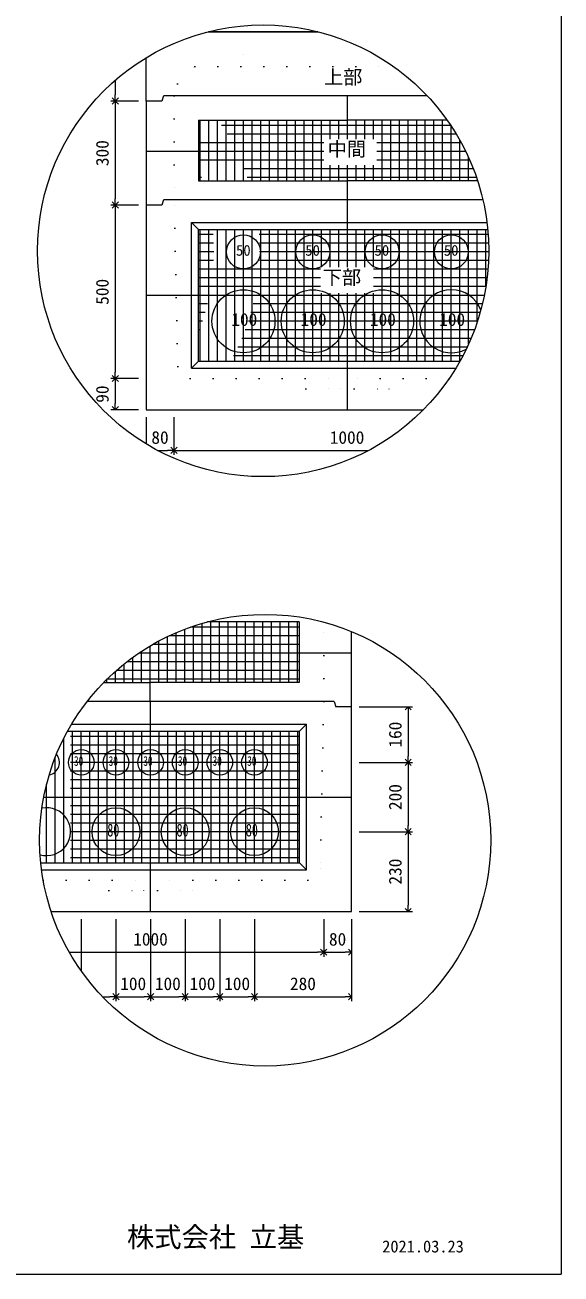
# Model space of a CAD drawing. Units: millimetres, scale not verified. Extents: x -6420 to 6420, y -3059 to 3059.
# Drawn here: x -3826 to -2340, y -2641 to 817 of the extents above; entities that cross this region are included whole.
import ezdxf
from ezdxf.enums import TextEntityAlignment as Align

# ---------------------------------------------------------------- set-up
doc = ezdxf.new("R2010")
doc.units = ezdxf.units.MM
doc.header["$LTSCALE"] = 20
for name, pattern in [('DASHED1', [1.8, 1.2, -0.6]), ('USER2', [50.8, 31.75, -6.35, 6.35, -6.35]), ('USER5', [3.185, 0.01, -3.175])]:
    doc.linetypes.add(name, pattern=pattern)
for name, color, linetype, lineweight in [('0-2_waku', 7, 'Continuous', 18), ('0-3_gaikei', 7, 'Continuous', 18), ('0-4_kakure', 7, 'DASHED1', 5), ('0-5_sunpou', 7, 'Continuous', 5), ('0-7_hole', 7, 'Continuous', 18), ('0-8_uchigawa', 6, 'Continuous', 18), ('0-D_文字１', 7, 'Continuous', 18), ('0-E_コア部分\u3000寸法補助線3', 150, 'USER2', 18), ('0-F_コア部分\u3000寸法補助線2', 150, 'USER2', 18), ('1-0_コア部分\u3000中心補助線', 1, 'Continuous', 18), ('1-1_コア部分\u3000寸法補助線', 7, 'USER2', 5), ('1-2_uchigawa2', 6, 'USER2', 18)]:
    doc.layers.add(name, color=color, linetype=linetype, lineweight=lineweight)
doc.styles.add('ＭＳ ゴシック', font='')
doc.styles.get('ＭＳ ゴシック').set_extended_font_data('MS Gothic')

# ---------------------------------------------------------------- blocks, each defined once
blk = doc.blocks.new('_Open90')
at = {"layer": '0-5_sunpou'}
blk.add_line((0, 0), (-1, 0), dxfattribs=at)
blk.add_lwpolyline([(-0.5, 0.5), (0, 0), (-0.5, -0.5)], dxfattribs=at)

msp = doc.modelspace()

# ---------------------------------------------------------------- linework, layer by layer
at = {"layer": '0-2_waku'}
for p in [(-2340, 3059.2), (-6420, -2640.8), (-6420, -2640.8), (-6420, -2640.8), (-6420, -2640.8)]:
    msp.add_line(p, (-2340, -2640.8), dxfattribs=at)
at = {"layer": '0-3_gaikei'}
for p, q in [((-3316.99, 798.35), (-3244.93, 798.35)), ((-3316.99, 798.35), (-3244.93, 798.35)), ((-3316.99, 798.35), (-3244.93, 798.35)), ((-3014.2, 798.35), (-3316.99, 798.35)), ((-3316.93, 798.35), (-3014.2, 798.35)), ((-3316.93, 798.35), (-3014.2, 798.35)), ((-3489.73, 606.35), (-3489.73, 726.36)), ((-3489.73, 606.35), (-3489.73, -248.05)), ((-3446.53, 606.35), (-3489.73, 606.35)), ((-3446.53, 606.35), (-3489.73, 606.35)), ((-3441.73, 620.75), (-3446.53, 606.35)), ((-2932.11, 620.75), (-3440.91, 620.75)), ((-2710.81, 620.75), (-2932.93, 620.75)), ((-3446.53, 318.35), (-3489.73, 318.35)), ((-3446.53, 318.35), (-3489.73, 318.35)), ((-3441.73, 332.75), (-3446.53, 318.35)), ((-2932.11, 332.75), (-3440.91, 332.75)), ((-2556.52, 332.75), (-2932.93, 332.75)), ((-3489.73, -248.05), (-2721.32, -248.05)), ((-3489.73, -248.05), (-2721.32, -248.05)), ((-3489.73, -248.05), (-2721.32, -248.05)), ((-2920.8, -1339.5), (-2920.8, -862.23)), ((-2968.8, -1056.3), (-2964, -1070.7)), ((-2920.8, -1070.7), (-2964, -1070.7))]:
    msp.add_line(p, q, dxfattribs=at)
for points in [[(-3753.21, -1637.1), (-2920.8, -1637.1), (-2920.8, -1070.7)], [(-3741.02, -1637.1), (-2920.8, -1637.1), (-2920.8, -1070.7)], [(-2968.8, -1056.3), (-3477.6, -1056.3), (-3653.68, -1056.3)]]:
    msp.add_lwpolyline(points, dxfattribs=at)
at = {"layer": '0-4_kakure', "linetype": 'USER5', "lineweight": 18}
for p, q in [((-3220.93, 798.35), (-3220.93, 814.5)), ((-3220.93, 798.35), (-3220.93, 702.35)), ((-3402.51, 654.35), (-3354.51, 702.35)), ((-3354.51, 702.35), (-2804.81, 702.35)), ((-3402.51, 654.35), (-3412.11, 620.75)), ((-3412.11, 620.75), (-3412.11, 332.75)), ((-3402.21, -128.05), (-3412.11, 332.75)), ((-3402.21, -128.05), (-3367.87, -161.65)), ((-3367.87, -161.65), (-2932.11, -161.65)), ((-3047.31, -190.45), (-3076.11, -161.65)), ((-2649.92, -161.65), (-2932.11, -161.65)), ((-2816.91, -190.45), (-2788.11, -161.65)), ((-3047.31, -190.45), (-2951.31, -190.45)), ((-2951.31, -190.45), (-2947.47, -248.05)), ((-2912.91, -190.45), (-2916.75, -248.05)), ((-2912.91, -190.45), (-2816.91, -190.45)), ((-2997.59, -1056.3), (-2997.59, -836.12)), ((-2997.59, -1056.3), (-3007.5, -1517.1)), ((-3007.5, -1517.1), (-3041.83, -1550.7)), ((-3775.24, -1550.7), (-3477.59, -1550.7)), ((-3592.79, -1579.5), (-3621.59, -1550.7)), ((-3041.83, -1550.7), (-3477.59, -1550.7)), ((-3362.39, -1579.5), (-3333.59, -1550.7)), ((-3592.79, -1579.5), (-3496.79, -1579.5)), ((-3496.79, -1579.5), (-3492.95, -1637.1)), ((-3458.39, -1579.5), (-3462.23, -1637.1)), ((-3458.39, -1579.5), (-3362.39, -1579.5))]:
    msp.add_line(p, q, dxfattribs=at)
at = {"layer": '0-5_sunpou', "color": 150, "lineweight": 18}
for p, q in [((-3575.48, 663.84), (-3575.48, 623.63)), ((-3510.85, 606.35), (-3587.96, 606.35)), ((-3531.97, 606.35), (-3587.96, 606.35)), ((-3575.48, 589.07), (-3575.48, 335.63)), ((-3510.85, 318.35), (-3587.96, 318.35)), ((-3510.85, 318.35), (-3587.96, 318.35)), ((-3575.48, 301.07), (-3575.48, -144.37)), ((-3510.85, -161.65), (-3587.96, -161.65)), ((-3531.97, -161.65), (-3587.96, -161.65)), ((-3575.48, -178.93), (-3575.48, -230.77)), ((-3510.85, -248.05), (-3587.96, -248.05)), ((-3489.73, -269.17), (-3489.73, -342.79)), ((-3412.93, -269.17), (-3412.93, -373.25)), ((-3412.93, -269.17), (-3412.93, -373.25)), ((-3458.02, -360.77), (-3430.21, -360.77)), ((-3395.65, -360.77), (-2873.17, -360.77)), ((-2899.68, -1070.7), (-2751.26, -1070.7)), ((-2763.74, -1087.98), (-2763.74, -1207.02)), ((-2899.68, -1224.3), (-2751.26, -1224.3)), ((-2899.68, -1224.3), (-2751.26, -1224.3)), ((-2763.74, -1241.58), (-2763.74, -1399.02)), ((-2899.68, -1416.3), (-2751.26, -1416.3)), ((-2899.68, -1416.3), (-2751.26, -1416.3)), ((-2763.74, -1433.58), (-2763.74, -1619.82)), ((-3669.59, -1658.22), (-3669.59, -1801.96)), ((-3573.59, -1658.22), (-3573.59, -1885.5)), ((-3573.59, -1658.22), (-3573.59, -1885.5)), ((-3477.59, -1658.22), (-3477.59, -1885.5)), ((-3477.59, -1658.22), (-3477.59, -1885.5)), ((-3381.59, -1658.22), (-3381.59, -1885.5)), ((-3381.59, -1658.22), (-3381.59, -1885.5)), ((-3285.59, -1658.22), (-3285.59, -1885.5)), ((-3285.59, -1658.22), (-3285.59, -1885.5)), ((-3189.59, -1658.22), (-3189.59, -1885.5)), ((-3189.59, -1658.22), (-3189.59, -1885.5)), ((-2997.6, -1658.22), (-2997.6, -1762.3)), ((-2997.6, -1658.22), (-2997.6, -1762.3)), ((-2920.8, -1658.22), (-2920.8, -1762.3)), ((-2920.8, -1658.22), (-2920.8, -1885.5)), ((-2899.68, -1637.1), (-2751.26, -1637.1)), ((-3702.89, -1749.82), (-3014.88, -1749.82)), ((-2980.32, -1749.82), (-2938.08, -1749.82)), ((-3610.75, -1873.02), (-3590.87, -1873.02)), ((-3556.31, -1873.02), (-3494.87, -1873.02)), ((-3460.31, -1873.02), (-3398.87, -1873.02)), ((-3364.31, -1873.02), (-3302.87, -1873.02)), ((-3268.31, -1873.02), (-3206.87, -1873.02)), ((-3172.31, -1873.02), (-2938.08, -1873.02))]:
    msp.add_line(p, q, dxfattribs=at)
for centre in [(-3165.59, 191.79), (-3159.98, -1439.83)]:
    msp.add_circle(centre, 625.17, dxfattribs=at)
at = {"layer": '0-7_hole'}
for centre, radius in [((-3220.11, 188.75), 47.04), ((-3028.11, 188.75), 47.04), ((-2836.11, 188.75), 47.04), ((-2644.11, 188.75), 47.04), ((-3220.11, -3.25), 87.36), ((-3028.11, -3.25), 87.36), ((-2836.11, -3.25), 87.36), ((-3669.59, -1224.3), 35.52), ((-3573.59, -1224.3), 35.52), ((-3477.59, -1224.3), 35.52), ((-3381.59, -1224.3), 35.52), ((-3285.59, -1224.3), 35.52), ((-3189.59, -1224.3), 35.52), ((-3573.59, -1416.3), 66.24), ((-3381.59, -1416.3), 66.24), ((-3189.59, -1416.3), 66.24)]:
    msp.add_circle(centre, radius, dxfattribs=at)
for centre, radius, start, end in [((-2644.11, -3.25), 87.36, 20.66629, 298.32089), ((-3765.59, -1224.3), 35.52, 281.59033, 39.2294), ((-3765.59, -1416.3), 66.24, 253.99064, 101.55918)]:
    msp.add_arc(centre, radius, start, end, dxfattribs=at)
at = {"layer": '0-8_uchigawa'}
for p, q in [((-3364.11, 270.35), (-3344.91, 251.15)), ((-3364.11, -132.85), (-3364.11, 270.35)), ((-3344.91, 251.15), (-2932.11, 251.15)), ((-3344.91, -113.65), (-3344.91, 251.15)), ((-2932.11, 251.15), (-2543.25, 251.15)), ((-3364.11, -132.85), (-3344.91, -113.65)), ((-3364.11, -132.85), (-2631.32, -132.85)), ((-3344.91, -113.65), (-2620.12, -113.65)), ((-3064.79, -1502.7), (-3064.79, -1137.9)), ((-3045.59, -1521.9), (-3045.59, -1118.7)), ((-3781.98, -1502.7), (-3064.79, -1502.7)), ((-3045.59, -1521.9), (-3064.79, -1502.7)), ((-3779.74, -1521.9), (-3045.59, -1521.9))]:
    msp.add_line(p, q, dxfattribs=at)
for points in [[(-3364.11, 270.35), (-2932.11, 270.35), (-2545.38, 270.35)], [(-3707.41, -1137.9), (-3477.59, -1137.9), (-3064.79, -1137.9), (-3045.59, -1118.7)], [(-3696.37, -1118.7), (-3477.59, -1118.7), (-3045.59, -1118.7)]]:
    msp.add_lwpolyline(points, dxfattribs=at)
at = {"layer": '0-E_コア部分\u3000寸法補助線3'}
for p, q in [((-3340.11, 385.55), (-3340.11, 553.55)), ((-3292.11, 385.55), (-3292.11, 553.55)), ((-3244.11, 385.55), (-3244.11, 553.55)), ((-3196.11, 385.55), (-3196.11, 553.55)), ((-3148.11, 385.55), (-3148.11, 553.55)), ((-3100.11, 385.55), (-3100.11, 553.55)), ((-3052.11, 385.55), (-3052.11, 553.55)), ((-3004.11, 385.55), (-3004.11, 553.55)), ((-2956.11, 500.52), (-2956.11, 553.55)), ((-2908.11, 500.52), (-2908.11, 553.55)), ((-2860.11, 500.52), (-2860.11, 553.55)), ((-2812.11, 385.55), (-2812.11, 553.55)), ((-2764.11, 385.55), (-2764.11, 553.55)), ((-2716.11, 385.55), (-2716.11, 553.55)), ((-2668.11, 385.55), (-2668.11, 553.55)), ((-2997.44, 491.15), (-3344.91, 491.15)), ((-2616.76, 491.15), (-2850.56, 491.15)), ((-2620.11, 385.55), (-2620.11, 497.22)), ((-2997.44, 443.15), (-3344.91, 443.15)), ((-2956.11, 385.55), (-2956.11, 428.65)), ((-2908.11, 385.55), (-2908.11, 428.65)), ((-2860.11, 385.55), (-2860.11, 428.65)), ((-2593.18, 443.15), (-2850.56, 443.15)), ((-2572.11, 385.55), (-2572.11, 388.3)), ((-3340.11, -113.65), (-3340.11, 251.15)), ((-3292.11, -113.65), (-3292.11, 251.15)), ((-3244.11, -113.65), (-3244.11, 251.15)), ((-3196.11, -113.65), (-3196.11, 251.15)), ((-3148.11, -113.65), (-3148.11, 251.15)), ((-3100.11, -113.65), (-3100.11, 251.15)), ((-3052.11, -113.65), (-3052.11, 251.15)), ((-3004.11, 146.12), (-3004.11, 251.15)), ((-2956.11, 146.12), (-2956.11, 251.15)), ((-2908.11, 146.12), (-2908.11, 251.15)), ((-2860.11, 146.12), (-2860.11, 251.15)), ((-2812.11, -113.65), (-2812.11, 251.15)), ((-2764.11, -113.65), (-2764.11, 251.15)), ((-2716.11, -113.65), (-2716.11, 251.15)), ((-2668.11, -113.65), (-2668.11, 251.15)), ((-2620.11, -113.65), (-2620.11, 251.15)), ((-2572.11, -4.73), (-2572.11, 251.15)), ((-2542.04, 236.75), (-3344.91, 236.75)), ((-2540.43, 188.75), (-3344.91, 188.75)), ((-3006.28, 140.75), (-3344.91, 140.75)), ((-2542.51, 140.75), (-2859.39, 140.75)), ((-3006.28, 92.75), (-3344.91, 92.75)), ((-3004.11, -113.65), (-3004.11, 74.25)), ((-2956.11, -113.65), (-2956.11, 74.25)), ((-2908.11, -113.65), (-2908.11, 74.25)), ((-2860.11, -113.65), (-2860.11, 74.25)), ((-2548.32, 92.75), (-2859.39, 92.75)), ((-2557.96, 44.75), (-3344.91, 44.75)), ((-2571.63, -3.25), (-3344.91, -3.25)), ((-2589.6, -51.25), (-3344.91, -51.25)), ((-2612.3, -99.25), (-3344.91, -99.25)), ((-3358.41, -1003.5), (-3358.41, -846.99)), ((-3310.41, -1003.5), (-3310.41, -835.5)), ((-3262.41, -1003.5), (-3262.41, -835.5)), ((-3214.41, -1003.5), (-3214.41, -835.5)), ((-3166.41, -1003.5), (-3166.41, -835.5)), ((-3118.41, -1003.5), (-3118.41, -835.5)), ((-3070.41, -1003.5), (-3070.41, -835.5)), ((-3065.61, -897.9), (-3471.67, -897.9)), ((-3454.41, -1003.5), (-3454.41, -888.34)), ((-3406.41, -1003.5), (-3406.41, -865.28)), ((-3502.41, -1003.5), (-3502.41, -916.79)), ((-3550.41, -1003.5), (-3550.41, -951.57)), ((-3065.61, -945.9), (-3543.22, -945.9)), ((-3598.41, -1003.5), (-3598.41, -994.17)), ((-3693.59, -1502.7), (-3693.59, -1137.9)), ((-3645.59, -1502.7), (-3645.59, -1137.9)), ((-3597.59, -1502.7), (-3597.59, -1137.9)), ((-3549.59, -1502.7), (-3549.59, -1137.9)), ((-3501.59, -1502.7), (-3501.59, -1137.9)), ((-3453.59, -1502.7), (-3453.59, -1137.9)), ((-3405.59, -1502.7), (-3405.59, -1137.9)), ((-3357.59, -1502.7), (-3357.59, -1137.9)), ((-3309.59, -1502.7), (-3309.59, -1137.9)), ((-3261.59, -1502.7), (-3261.59, -1137.9)), ((-3213.59, -1502.7), (-3213.59, -1137.9)), ((-3165.59, -1502.7), (-3165.59, -1137.9)), ((-3117.59, -1502.7), (-3117.59, -1137.9)), ((-3069.59, -1502.7), (-3069.59, -1137.9)), ((-3064.79, -1152.3), (-3715.11, -1152.3)), ((-3064.79, -1200.3), (-3737.45, -1200.3)), ((-3741.59, -1502.7), (-3741.59, -1210.56)), ((-3064.79, -1248.3), (-3755.09, -1248.3)), ((-3064.79, -1296.3), (-3768.45, -1296.3)), ((-3064.79, -1344.3), (-3777.81, -1344.3)), ((-3064.79, -1392.3), (-3783.34, -1392.3)), ((-3064.79, -1440.3), (-3785.15, -1440.3)), ((-3064.79, -1488.3), (-3783.27, -1488.3))]:
    msp.add_line(p, q, dxfattribs=at)
at = {"layer": '0-F_コア部分\u3000寸法補助線2'}
for p, q in [((-3316.11, 385.55), (-3316.11, 553.55)), ((-3268.11, 385.55), (-3268.11, 553.55)), ((-3220.11, 385.55), (-3220.11, 553.55)), ((-3172.11, 385.55), (-3172.11, 553.55)), ((-3076.11, 385.55), (-3076.11, 553.55)), ((-2980.11, 500.52), (-2980.11, 553.55)), ((-2884.11, 500.52), (-2884.11, 553.55)), ((-2788.11, 385.55), (-2788.11, 553.55)), ((-2692.11, 385.55), (-2692.11, 553.55)), ((-2630.55, 515.15), (-3344.91, 515.15)), ((-2596.11, 385.55), (-2596.11, 449.72)), ((-2583.23, 419.15), (-3344.91, 419.15)), ((-2980.11, 385.55), (-2980.11, 428.65)), ((-2884.11, 385.55), (-2884.11, 428.65)), ((-3268.11, -113.65), (-3268.11, 251.15)), ((-3220.11, -113.65), (-3220.11, 251.15)), ((-3172.11, -113.65), (-3172.11, 251.15)), ((-3076.11, -113.65), (-3076.11, 251.15)), ((-2980.11, 146.12), (-2980.11, 251.15)), ((-2884.11, 146.12), (-2884.11, 251.15)), ((-2788.11, -113.65), (-2788.11, 251.15)), ((-2692.11, -113.65), (-2692.11, 251.15)), ((-2596.11, -66.14), (-2596.11, 251.15)), ((-2540.78, 212.75), (-3344.91, 212.75)), ((-3006.28, 116.75), (-3344.91, 116.75)), ((-2544.95, 116.75), (-2859.39, 116.75)), ((-2980.11, -113.65), (-2980.11, 74.25)), ((-2884.11, -113.65), (-2884.11, 74.25)), ((-2564.28, 20.75), (-3344.91, 20.75)), ((-2600.33, -75.25), (-3344.91, -75.25)), ((-3334.41, -1003.5), (-3334.41, -839.49)), ((-3238.41, -1003.5), (-3238.41, -835.5)), ((-3142.41, -1003.5), (-3142.41, -835.5)), ((-3430.41, -1003.5), (-3430.41, -876.18)), ((-3065.61, -873.9), (-3425.61, -873.9)), ((-3526.41, -1003.5), (-3526.41, -933.31)), ((-3065.61, -969.9), (-3572.3, -969.9)), ((-3621.59, -1502.7), (-3621.59, -1137.9)), ((-3525.59, -1502.7), (-3525.59, -1137.9)), ((-3429.59, -1502.7), (-3429.59, -1137.9)), ((-3333.59, -1502.7), (-3333.59, -1137.9)), ((-3237.59, -1502.7), (-3237.59, -1137.9)), ((-3141.59, -1502.7), (-3141.59, -1137.9)), ((-3717.59, -1502.7), (-3717.59, -1157.16)), ((-3064.79, -1176.3), (-3726.89, -1176.3)), ((-3064.79, -1272.3), (-3762.29, -1272.3)), ((-3765.59, -1502.7), (-3765.59, -1284.68)), ((-3064.79, -1368.3), (-3781.05, -1368.3)), ((-3064.79, -1464.3), (-3784.67, -1464.3))]:
    msp.add_line(p, q, dxfattribs=at)
at = {"layer": '1-0_コア部分\u3000中心補助線'}
for p, q in [((-2932.11, 500.52), (-2932.11, 620.75)), ((-2997.44, 467.15), (-3489.73, 467.15)), ((-2604.33, 467.15), (-2850.56, 467.15)), ((-2932.11, 332.75), (-2932.11, 428.65)), ((-2932.11, 146.12), (-2932.11, 332.75)), ((-2932.11, -248.05), (-2932.11, 74.25)), ((-3488.91, 68.75), (-2552.65, 68.75)), ((-2922.43, -921.9), (-3510.1, -921.9)), ((-3478.41, -1056.3), (-3478.41, -901.84)), ((-3477.59, -1637.1), (-3477.59, -1056.3)), ((-3773.62, -1320.3), (-2920.79, -1320.3))]:
    msp.add_line(p, q, dxfattribs=at)
at = {"layer": '1-1_コア部分\u3000寸法補助線'}
for p, q in [((-3316.11, 385.55), (-3316.11, 553.55)), ((-3220.11, 385.55), (-3220.11, 553.55)), ((-3124.11, 385.55), (-3124.11, 553.55)), ((-3028.11, 385.55), (-3028.11, 553.55)), ((-2836.11, 385.55), (-2836.11, 553.55)), ((-2740.11, 385.55), (-2740.11, 553.55)), ((-2645.81, 539.15), (-3344.91, 539.15)), ((-2644.11, 385.55), (-2644.11, 536.6)), ((-2574.43, 395.15), (-3344.91, 395.15)), ((-3316.11, -113.65), (-3316.11, 251.15)), ((-3220.11, -113.65), (-3220.11, 251.15)), ((-3124.11, -113.65), (-3124.11, 251.15)), ((-3028.11, -113.65), (-3028.11, 251.15)), ((-2836.11, -113.65), (-2836.11, 251.15)), ((-2740.11, -113.65), (-2740.11, 251.15)), ((-2644.11, -113.65), (-2644.11, 251.15)), ((-2548.11, 94.04), (-2548.11, 251.15)), ((-2541.01, 164.75), (-3344.91, 164.75)), ((-2580.05, -27.25), (-3344.91, -27.25)), ((-3382.41, -1003.5), (-3382.41, -855.57)), ((-3065.61, -849.9), (-3366.91, -849.9)), ((-3286.41, -1003.5), (-3286.41, -835.5)), ((-3190.41, -1003.5), (-3190.41, -835.5)), ((-3094.41, -1003.5), (-3094.41, -835.5)), ((-3065.61, -993.9), (-3598.14, -993.9)), ((-3574.41, -1003.5), (-3574.41, -971.77)), ((-3669.59, -1502.7), (-3669.59, -1137.9)), ((-3573.59, -1502.7), (-3573.59, -1137.9)), ((-3381.59, -1502.7), (-3381.59, -1137.9)), ((-3285.59, -1502.7), (-3285.59, -1137.9)), ((-3189.59, -1502.7), (-3189.59, -1137.9)), ((-3093.59, -1502.7), (-3093.59, -1137.9)), ((-3064.79, -1224.3), (-3746.83, -1224.3)), ((-3765.59, -1502.7), (-3765.59, -1284.68)), ((-3064.79, -1416.3), (-3784.71, -1416.3))]:
    msp.add_line(p, q, dxfattribs=at)
at = {"layer": '1-2_uchigawa2'}
for p, q in [((-3344.91, 553.55), (-2932.11, 553.55)), ((-3344.91, 553.55), (-3344.91, 385.55)), ((-2655.73, 553.55), (-2932.11, 553.55)), ((-3344.91, 385.55), (-2932.11, 385.55)), ((-2571.21, 385.55), (-2932.11, 385.55)), ((-3065.61, -835.5), (-3320.05, -835.5)), ((-3065.61, -835.5), (-3065.61, -1003.5)), ((-3607.7, -1003.5), (-3478.41, -1003.5)), ((-3065.61, -1003.5), (-3478.41, -1003.5))]:
    msp.add_line(p, q, dxfattribs=at)

# ---------------------------------------------------------------- block references
at = {"layer": '0-5_sunpou', "xscale": 17.28, "yscale": 17.28}
for p, rotation in [((-3575.48, 606.35), 270), ((-3575.48, 606.35), 90), ((-3575.48, 318.35), 270), ((-3575.48, 318.35), 90), ((-3575.48, -161.65), 270), ((-3575.48, -161.65), 90), ((-3575.48, -248.05), 270), ((-3412.93, -360.77), 180), ((-2763.74, -1070.7), 90), ((-2763.74, -1224.3), 270), ((-2763.74, -1224.3), 90), ((-2763.74, -1416.3), 270), ((-2763.74, -1416.3), 90), ((-2763.74, -1637.1), 270), ((-2997.6, -1749.82), 180), ((-3573.59, -1873.02), 180), ((-3477.59, -1873.02), 180), ((-3381.59, -1873.02), 180), ((-3285.59, -1873.02), 180), ((-3189.59, -1873.02), 180)]:
    msp.add_blockref('_Open90', p, dxfattribs=dict(at, rotation=rotation))
for p in [(-3412.93, -360.77), (-2997.6, -1749.82), (-2920.8, -1749.82), (-3573.59, -1873.02), (-3477.59, -1873.02), (-3381.59, -1873.02), (-3285.59, -1873.02), (-3189.59, -1873.02), (-2920.8, -1873.02)]:
    msp.add_blockref('_Open90', p, dxfattribs=at)

# ---------------------------------------------------------------- texts
at = {"layer": '0-5_sunpou', "style": 'ＭＳ ゴシック'}
for s, p in [('300', (-3583.16, 426.35)), ('500', (-3583.16, 42.35)), ('90', (-3583.16, -228.85)), ('160', (-2771.42, -1183.5)), ('200', (-2771.42, -1356.3)), ('230', (-2771.42, -1562.7))]:
    msp.add_text(s, height=35.19, rotation=90, dxfattribs=at).set_placement(p, align=Align.BOTTOM_LEFT)
for s, p in [('80', (-3475.33, -353.09)), ('1000', (-2980.93, -353.09)), ('1000', (-3525.6, -1742.14)), ('80', (-2983.2, -1742.14)), ('100', (-3561.59, -1865.34)), ('100', (-3465.59, -1865.34)), ('100', (-3369.59, -1865.34)), ('100', (-3273.59, -1865.34)), ('280', (-3091.2, -1865.34))]:
    msp.add_text(s, height=35.19, dxfattribs=at).set_placement(p, align=Align.BOTTOM_LEFT)
at = {"layer": '0-D_文字１', "style": 'ＭＳ ゴシック'}
for s, height, p in [('上部', 39.1, (-2997.19, 641.5)), ('中間', 39.1, (-2986.89, 442.21)), ('50', 29.91, (-3240.84, 169.22)), ('50', 29.91, (-3048.84, 169.22)), ('50', 29.91, (-2856.84, 169.22)), ('50', 29.91, (-2664.84, 169.22)), ('下部', 39.1, (-3000.53, 87.2)), ('100', 35.19, (-3253.66, -26.46)), ('100', 35.19, (-3061.66, -26.46)), ('100', 35.19, (-2869.66, -26.46)), ('100', 35.19, (-2677.66, -26.46)), ('株式会社 立基', 55.43, (-3542.97, -2582.82)), ('2021.03.23', 33.26, (-2835.62, -2591.1))]:
    msp.add_text(s, height=height, dxfattribs=at).set_placement(p, align=Align.BOTTOM_LEFT)
at = {"layer": '0-D_文字１', "style": 'ＭＳ ゴシック', "width": 0.7}
for s, height, p in [('30', 26.92, (-3689.76, -1242.1)), ('30', 26.92, (-3593.76, -1242.1)), ('30', 26.92, (-3497.76, -1242.1)), ('30', 26.92, (-3401.76, -1242.1)), ('30', 26.92, (-3305.76, -1242.1)), ('30', 26.92, (-3209.76, -1242.1)), ('80', 35.19, (-3597.66, -1440)), ('80', 35.19, (-3405.66, -1440)), ('80', 35.19, (-3213.66, -1440))]:
    msp.add_text(s, height=height, dxfattribs=at).set_placement(p, align=Align.BOTTOM_LEFT)

doc.saveas('drawing.dxf')
